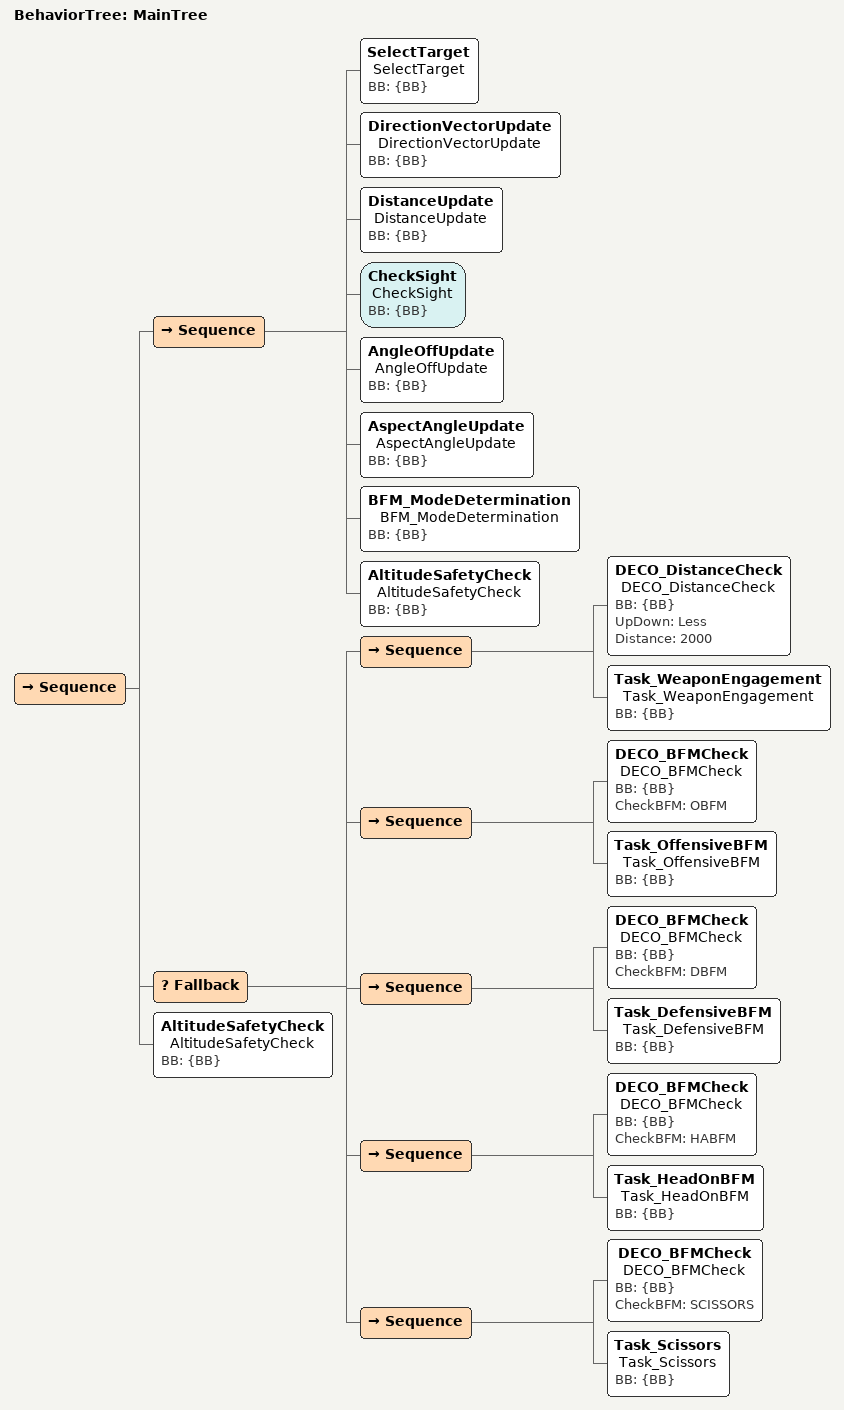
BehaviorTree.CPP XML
<root main_tree_to_execute = "MainTree">
    <BehaviorTree ID="MainTree">
        <Sequence>
            <Sequence>
                <SelectTarget name="SelectTarget" BB="{BB}"/>
                <DirectionVectorUpdate name="DirectionVectorUpdate" BB="{BB}"/>
                <DistanceUpdate name="DistanceUpdate" BB="{BB}"/>
                <CheckSight name="CheckSight" BB="{BB}"/>
                <AngleOffUpdate name="AngleOffUpdate" BB="{BB}"/>
                <AspectAngleUpdate name="AspectAngleUpdate" BB="{BB}"/>
                <BFM_ModeDetermination name="BFM_ModeDetermination" BB="{BB}" />
                <AltitudeSafetyCheck name="AltitudeSafetyCheck" BB="{BB}" />
            </Sequence>

            <Fallback>
                <Sequence>
                    <DECO_DistanceCheck name="DECO_DistanceCheck" BB="{BB}" UpDown="Less" Distance="2000" />
                    <Task_WeaponEngagement name="Task_WeaponEngagement" BB="{BB}" />
                </Sequence>

                <Sequence>
                    <DECO_BFMCheck name="DECO_BFMCheck" BB="{BB}" CheckBFM="OBFM" />
                    <Task_OffensiveBFM name="Task_OffensiveBFM" BB="{BB}" />
                </Sequence>

                <Sequence>
                    <DECO_BFMCheck name="DECO_BFMCheck" BB="{BB}" CheckBFM="DBFM" />
                    <Task_DefensiveBFM name="Task_DefensiveBFM" BB="{BB}" />
                </Sequence>

                <Sequence>
                    <DECO_BFMCheck name="DECO_BFMCheck" BB="{BB}" CheckBFM="HABFM" />
                    <Task_HeadOnBFM name="Task_HeadOnBFM" BB="{BB}" />
                </Sequence>

                <Sequence>
                    <DECO_BFMCheck name="DECO_BFMCheck" BB="{BB}" CheckBFM="SCISSORS" />
                    <Task_Scissors name="Task_Scissors" BB="{BB}" />
                </Sequence>
            </Fallback>

            <AltitudeSafetyCheck name="AltitudeSafetyCheck" BB="{BB}" />

        </Sequence>
    </BehaviorTree>
</root>
